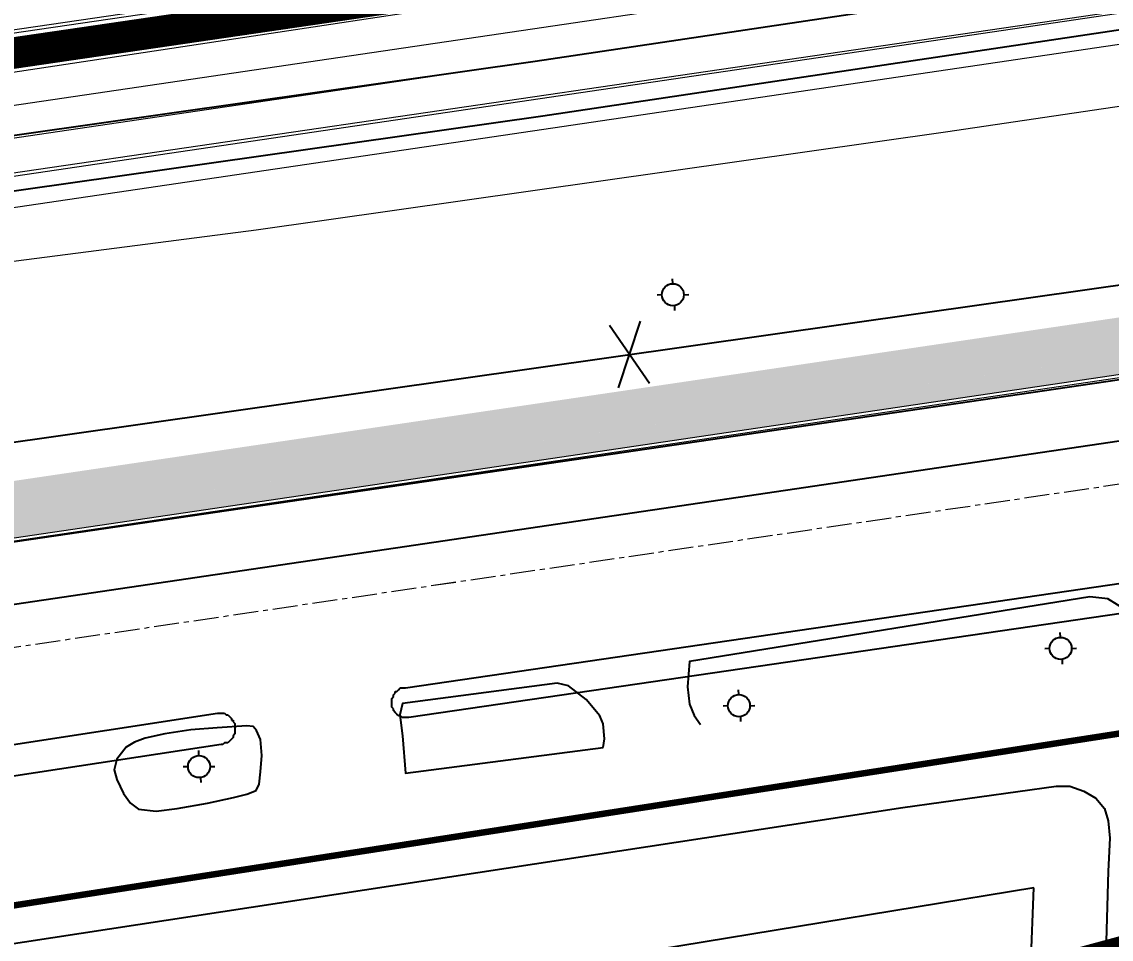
# Model space of a CAD drawing. Header units: metres. Extents: x 2 to 659295185, y -28 to 1124222152.
# Drawn here: x 656946.4 to 657015.6, y 1124103.7 to 1124162 of the extents above; entities that cross this region are included whole.
import ezdxf
from ezdxf.enums import TextEntityAlignment as Align

# ---------------------------------------------------------------- set-up
doc = ezdxf.new("R2010")
doc.units = ezdxf.units.M
doc.header["$MEASUREMENT"] = 0
doc.linetypes.add('CENTER', pattern=[50.8, 31.75, -6.35, 6.35, -6.35])
doc.linetypes.add('DASHED', pattern=[0.75, 0.5, -0.25])
doc.layers.get('0').update_dxf_attribs({"linetype": 'CONTINUOUS'})
for name, color, linetype, lineweight in [("a''brocal", 220, 'CONTINUOUS', 15), ('area verde', 76, 'CONTINUOUS', 13), ('AT', 210, 'CONTINUOUS', 50), ('Canal Drenaje Existente', 162, 'CONTINUOUS', 20), ('Cerca concreto', 12, 'CONTINUOUS', 15), ('eje vial', 1, 'CENTER', 15)]:
    doc.layers.add(name, color=color, linetype=linetype, lineweight=lineweight)
doc.layers.add('AREA ACERA', color=7, linetype='CONTINUOUS', lineweight=15, true_color=0xfbe193)
for name, color, linetype in [('CALLES', 1, 'CONTINUOUS'), ('CANAL', 5, 'CONTINUOUS'), ('CARRET-PAV', 10, 'CONTINUOUS'), ('CERCA', 7, 'CONTINUOUS'), ('CURVAS', 2, 'CONTINUOUS'), ('MANZANA', 30, 'CONTINUOUS'), ('Parcelas', 140, 'CONTINUOUS'), ('POSTE', 2, 'CONTINUOUS')]:
    doc.layers.add(name, color=color, linetype=linetype)
doc.styles.get("Standard").update_dxf_attribs({"font": 'tahoma.ttf'})

# ---------------------------------------------------------------- blocks, each defined once
blk = doc.blocks.new('POSTES')
at = {"layer": 'POSTE', "elevation": 431.35}
for points in [[(657806.936, 1127520.61), (657806.945, 1127520.31)], [(657805.972, 1127519.598), (657806.272, 1127519.606)], [(657807.681, 1127519.598), (657807.981, 1127519.606)], [(657807.075, 1127518.893), (657807.083, 1127518.593)]]:
    blk.add_lwpolyline(points, dxfattribs=at)
at = {"layer": 'POSTE', "color": 2}
blk.add_circle((657806.976, 1127519.601, 425.065), 0.7, dxfattribs=at)
blk = doc.blocks.new('FENCTICK')
for p, q in [((-2, -4), (2, 4)), ((2, -4), (-2, 4))]:
    blk.add_line(p, q)

msp = doc.modelspace()

# ---------------------------------------------------------------- hatches: boundary and pattern name
at = {"layer": 'AREA ACERA'}
h = msp.add_hatch(color=256, dxfattribs=at)
h.dxf.hatch_style = 1
edge = h.paths.add_edge_path()
edge.add_arc((657150.4958, 1124179.2992), 11.8, 61.326602, 71.628646)
edge.add_line((657154.2148, 1124190.4978), (657154.8194, 1124186.3626))
edge.add_arc((657150.6648, 1124179.526), 8, 8.318036, 58.712396, ccw=False)
edge.add_line((657158.5806, 1124180.6834), (657159.2947, 1124175.7994))
edge.add_arc((657151.1809, 1124174.6131), 8.2, -82.385598, 8.318036, ccw=False)
edge.add_line((657152.2675, 1124166.4854), (657089.3771, 1124154.0631))
edge.add_line((657089.3771, 1124154.0631), (656848.5215, 1124118.4421))
edge.add_line((656848.5215, 1124118.4421), (656829.7154, 1124118.7864))
edge.add_line((656829.7154, 1124118.7864), (656803.3272, 1124114.8819))
edge.add_line((656803.3272, 1124114.8819), (656792.7515, 1124110.286))
edge.add_line((656792.7515, 1124110.286), (656773.2782, 1124107.4687))
edge.add_line((656773.2782, 1124107.4687), (656709.1054, 1124100.9354))
edge.add_arc((656708.3816, 1124109.2577), 8.3538, 188.810468, 274.970448, ccw=False)
edge.add_line((656700.1264, 1124107.9782), (656699.3248, 1124113.318))
edge.add_arc((656707.4407, 1124114.5218), 8.2047, 104.783598, 188.437253, ccw=False)
edge.add_line((656705.3472, 1124122.4549), (656705.435, 1124122.4751))
edge.add_line((656705.435, 1124122.4751), (656705.875, 1124122.5731))
edge.add_line((656705.875, 1124122.5731), (656705.3535, 1124126.1395))
edge.add_line((656705.3535, 1124126.1395), (656703.026, 1124125.4692))
edge.add_line((656703.026, 1124125.4692), (656703.1512, 1124124.6076))
edge.add_line((656703.1512, 1124124.6076), (656703.2052, 1124124.2433))
edge.add_arc((656707.4318, 1124114.5262), 10.5965, 113.50694, 188.498578)
edge.add_line((656696.9516, 1124112.9602), (656697.7609, 1124107.5692))
edge.add_arc((656708.422, 1124109.3109), 10.8025, 189.27863, 275.125149)
edge.add_line((656709.3871, 1124098.5516), (656773.5717, 1124105.0862))
edge.add_line((656773.5717, 1124105.0862), (656783.5706, 1124106.5328))
edge.add_line((656783.5706, 1124106.5328), (656790.3959, 1124107.5246))
edge.add_line((656790.3959, 1124107.5246), (656790.5683, 1124106.3327))
edge.add_line((656790.5683, 1124106.3327), (656793.7442, 1124106.7922))
edge.add_line((656793.7442, 1124106.7922), (656804.3252, 1124111.3904))
edge.add_line((656804.3252, 1124111.3904), (656829.9475, 1124115.1815))
edge.add_line((656829.9475, 1124115.1815), (656848.7534, 1124114.8373))
edge.add_line((656848.7534, 1124114.8373), (656851.919, 1124115.3054))
edge.add_line((656851.919, 1124115.3054), (656851.7413, 1124116.5082))
edge.add_line((656851.7413, 1124116.5082), (656945.1331, 1124130.3043))
edge.add_line((656945.1331, 1124130.3043), (657089.7854, 1124151.6974))
edge.add_line((657089.7854, 1124151.6974), (657152.6641, 1124164.1174))
edge.add_arc((657151.1809, 1124174.6131), 10.6, 278.043241, 368.318036)
edge.add_line((657161.6694, 1124176.1466), (657160.9554, 1124181.0306))
edge.add_arc((657150.6648, 1124179.526), 10.4, 8.318036, 56.753639)
edge.add_line((657156.3665, 1124188.2238), (657156.1576, 1124189.6522))
at = {"layer": 'area verde', "linetype": 'Continuous', "lineweight": 0}
msp.add_hatch(color=106, dxfattribs=at).paths.add_polyline_path([(656969.1901, 1124133.8621), (656945.1331, 1124130.3043), (656851.7413, 1124116.5082), (656851.919, 1124115.3054), (656945.3086, 1124129.1172), (656969.3657, 1124132.6751), (657089.9896, 1124150.5146), (657152.8653, 1124162.9339, 0.4147828), (657162.8568, 1124176.3202), (657162.1427, 1124181.2042, 0.237771), (657156.1432, 1124189.7509), (657156.3665, 1124188.2238, -0.2145439), (657160.9554, 1124181.0306), (657161.6694, 1124176.1466, -0.415619), (657152.6641, 1124164.1174), (657089.7854, 1124151.6974)])

# ---------------------------------------------------------------- linework, layer by layer
at = {"layer": "a''brocal", "linetype": 'Continuous', "ltscale": 0.4, "elevation": 433.2399, "flags": 128}
for points in [[(657148.7598, 1124191.173, -0.4142126), (657162.3696, 1124181.0352), (657163.0547, 1124176.3491, -0.4146558), (657152.899, 1124162.7367), (657090.0236, 1124150.3174), (656969.395, 1124132.4772), (656945.3379, 1124128.9193), (656848.7663, 1124114.637), (656829.9603, 1124114.9813), (656804.3807, 1124111.1964), (656793.7993, 1124106.5981), (656783.7711, 1124105.1472), (656773.7429, 1124103.6964), (656740.377, 1124100.2994), (656716.0261, 1124097.8203), (656709.4557, 1124097.1514, -0.3964906), (656696.3496, 1124107.5399), (656695.587, 1124112.7561, -0.4080438), (656705.4395, 1124126.357)], [(657148.7887, 1124190.9751, -0.4142126), (657162.1717, 1124181.0063), (657162.8568, 1124176.3202, -0.4147828), (657152.8653, 1124162.9339), (657089.9896, 1124150.5146), (656969.3657, 1124132.6751), (656945.3086, 1124129.1172), (656848.7534, 1124114.8373), (656829.9475, 1124115.1815), (656804.3252, 1124111.3904), (656793.7442, 1124106.7922), (656783.7425, 1124105.3452), (656773.7184, 1124103.8949), (656740.3567, 1124100.4984), (656716.0058, 1124098.0193), (656709.4371, 1124097.3505, -0.3964504), (656696.5475, 1124107.5689), (656695.7848, 1124112.7853, -0.4079919), (656705.4708, 1124126.1595)]]:
    msp.add_lwpolyline(points, format="xyb", close=True, dxfattribs=at)
at = {"layer": 'AT', "lineweight": 0}
msp.add_line((657824, 1124281), (656677, 1124113), dxfattribs=at)
at = {"layer": 'CANAL', "linetype": 'Continuous', "elevation": -4.3686}
for points in [[(656870.798, 1124143.511), (656928.0295, 1124152.25), (656978.9675, 1124159.488), (657060.1545, 1124171.623), (657163.8285, 1124187.195), (657245.8015, 1124199.296), (657328.0685, 1124211.267), (657376.0395, 1124218.27), (657393.8615, 1124220.8653)], [(656893.9298, 1124143.511), (656928.5387, 1124148.7957), (656979.4712, 1124156.0329), (657060.6732, 1124168.1701), (657164.3428, 1124183.7415), (657246.3079, 1124195.8413), (657328.5729, 1124207.812), (657376.5433, 1124214.8149), (657393.8615, 1124217.3369)], [(656893.9298, 1124143.511), (656928.5387, 1124148.7957), (656979.4712, 1124156.0329), (657060.6732, 1124168.1701), (657164.3428, 1124183.7415), (657246.3079, 1124195.8413), (657328.5729, 1124207.812), (657376.5433, 1124214.8149), (657393.8615, 1124217.3369)]]:
    msp.add_lwpolyline(points, dxfattribs=at)
at = {"layer": 'Canal Drenaje Existente', "color": 5, "elevation": 433.2399, "flags": 128}
for points in [[(657147.4709, 1124190.3147), (657101.1459, 1124183.3727), (657084.748, 1124179.5334), (657055.4499, 1124175.7498), (657028.5884, 1124170.859), (656989.4185, 1124165.3748), (656945.0976, 1124158.6754), (656911.5558, 1124154.9675), (656881.8932, 1124150.1831), (656862.2271, 1124146.7657), (656832.5724, 1124142.1383), (656796.3824, 1124137.6739), (656725.843, 1124125.4245), (656707.7734, 1124123.4128)], [(657147.4709, 1124190.3147), (657101.1459, 1124183.3727), (657084.748, 1124179.5334), (657055.4499, 1124175.7498), (657028.5884, 1124170.859), (656989.4185, 1124165.3748), (656945.0976, 1124158.6754), (656911.5558, 1124154.9675), (656881.8932, 1124150.1831), (656862.2271, 1124146.7657), (656832.5724, 1124142.1383), (656796.3824, 1124137.6739), (656725.843, 1124125.4245), (656707.7734, 1124123.4128)], [(656880.6218, 1124147.0983), (657087.0188, 1124177.5133), (657153.3464, 1124187.2531)], [(656719.1478, 1124121.1323), (656880.6508, 1124144.9993), (657087.3078, 1124175.5263), (657155.2562, 1124185.4184)], [(657156.1786, 1124183.0786), (657087.1158, 1124173.0193), (656881.2178, 1124142.6513), (656719.0638, 1124118.6633)], [(657156.4644, 1124181.133), (657087.5018, 1124171.1253), (656881.4188, 1124140.6683)], [(657005.0329, 1124155.0017), (657157.029, 1124177.4708)], [(657005.0329, 1124155.0017), (657157.029, 1124177.4708)], [(656701.2249, 1124108.7577), (656759.5075, 1124118.3429), (656783.4672, 1124121.6006), (656807.802, 1124125.21), (656836.9752, 1124130.8234), (656866.2748, 1124134.7965), (656896.538, 1124139.3914), (656919.9246, 1124143.4555), (656961.2488, 1124148.7813), (657005.0329, 1124155.0017)], [(656701.2249, 1124108.7577), (656759.5075, 1124118.3429), (656783.4672, 1124121.6006), (656807.802, 1124125.21), (656836.9752, 1124130.8234), (656866.2748, 1124134.7965), (656896.538, 1124139.3914), (656919.9246, 1124143.4555), (656961.2488, 1124148.7813), (657005.0329, 1124155.0017)]]:
    msp.add_lwpolyline(points, dxfattribs=at)
at = {"layer": 'CARRET-PAV', "elevation": 430.4194}
for points in [[(656689.672, 1124092.1125), (656692.5585, 1124091.4933), (656696.0603, 1124091.6455), (656699.2576, 1124092.1019), (656706.1089, 1124093.0148), (656787.0655, 1124105.601), (656928.0285, 1124126.367), (657034.8545, 1124142.029), (657044.6724, 1124143.511)], [(657018.0538, 1124115.9683), (657017.2985, 1124122.65), (657016.5855, 1124124.598), (657015.3527, 1124125.3543), (657014.2055, 1124125.483), (656988.7717, 1124121.3668), (656988.6489, 1124119.7718), (656988.7717, 1124118.6676), (656989.0786, 1124117.9314), (656989.4795, 1124117.362)], [(656983.2925, 1124115.918), (656983.3832, 1124116.4507), (656983.2998, 1124117.4091), (656983.0865, 1124117.929), (656982.2157, 1124118.9509), (656981.0898, 1124119.826), (656980.3755, 1124119.996), (656970.5515, 1124118.697), (656970.3734, 1124117.9925), (656970.5495, 1124116.659), (656970.7486, 1124114.2839), (656983.2925, 1124115.918)], [(656961.2615, 1124113.187), (656961.4499, 1124113.5755), (656961.5333, 1124114.3672), (656961.6167, 1124115.409), (656961.5333, 1124116.409), (656961.2831, 1124116.9924), (656961.0746, 1124117.2424), (656960.6577, 1124117.2841), (656958.7812, 1124117.1591), (656957.1133, 1124117.0341), (656955.4454, 1124116.7841), (656954.1944, 1124116.4924), (656953.5273, 1124116.2424), (656953.0055, 1124115.921), (656952.4014, 1124115.1589), (656952.2346, 1124114.4922), (656952.4014, 1124113.8672), (656952.8184, 1124112.9921), (656953.2771, 1124112.367), (656953.7795, 1124111.999), (656954.9033, 1124111.867), (656956.2376, 1124112.0337), (656958.1558, 1124112.367), (656959.8237, 1124112.7421), (656960.6577, 1124112.9504), (656961.2615, 1124113.187)]]:
    msp.add_lwpolyline(points, dxfattribs=at)
at = {"layer": 'CERCA'}
for points, elevation in [([(657003.611, 1124143.511), (657041.4835, 1124148.887), (657156.7185, 1124166.046), (657310.6855, 1124188.608), (657393.8615, 1124200.9647)], -1.7743), ([(656737.647, 1124104.3815), (656837.7185, 1124119.384), (656944.3435, 1124135.098), (657003.611, 1124143.511)], 430.4194), ([(656737.647, 1124104.3815), (656837.7185, 1124119.384), (656944.3435, 1124135.098), (657003.611, 1124143.511)], 430.4194), ([(656737.647, 1124104.3815), (656837.7185, 1124119.384), (656944.3435, 1124135.098), (657003.611, 1124143.511)], 430.4194), ([(656737.647, 1124104.3815), (656837.7185, 1124119.384), (656944.3435, 1124135.098), (657003.611, 1124143.511)], 430.4194)]:
    msp.add_lwpolyline(points, dxfattribs=dict(at, elevation=elevation))
at = {"layer": 'Cerca concreto', "color": 12, "linetype": 'DASHED', "ltscale": 5, "elevation": 433.2399, "flags": 128}
msp.add_lwpolyline([(656702.1019, 1124124.3768, 2, 2, 0), (657152.7977, 1124190.2711, 0, 0, 0)], format="xyseb", dxfattribs=at)
at = {"layer": 'CURVAS', "lineweight": 0}
msp.add_line((657824, 1124281), (656677, 1124113), dxfattribs=at)
msp.add_lwpolyline([(657455, 1124185), (656200, 1123990), (656283, 1123717), (657209, 1123527), (657217, 1123883), (657420, 1123852), (657455, 1124185)], dxfattribs=at)
at = {"layer": 'CURVAS', "lineweight": 100}
msp.add_lwpolyline([(657455, 1124185), (657420, 1123852), (657217, 1123883), (657217, 1123883), (656283, 1123717), (656200, 1123990), (657455, 1124185)], dxfattribs=at)
at = {"layer": 'eje vial', "ltscale": 0.05, "elevation": 433.2399, "flags": 128}
for points in [[(656645.7168, 1124077.925), (657858.722, 1124257.1442)], [(656645.7168, 1124077.9249), (657858.722, 1124257.144)], [(656645.7168, 1124077.9249), (657858.722, 1124257.144)]]:
    msp.add_lwpolyline(points, dxfattribs=at)
at = {"layer": 'MANZANA', "lineweight": -2}
for p, q in [((656970.7368, 1124119.6887), (657249.7515, 1124160.5204)), ((657250.0895, 1124158.6408), (656970.9595, 1124117.8091)), ((657074.0655, 1124143.9238), (656838.523, 1124109.1508)), ((656970.1844, 1124119.4687), (656970.2998, 1124119.5787)), ((656970.2998, 1124119.5787), (656970.407, 1124119.6887)), ((656970.2998, 1124119.5787), (656970.2998, 1124119.5787)), ((656970.407, 1124119.6887), (656970.5142, 1124119.6887)), ((656970.5142, 1124119.6887), (656970.5142, 1124119.6887)), ((656970.5142, 1124119.6887), (656970.6296, 1124119.6887)), ((656970.6296, 1124119.6887), (656970.7368, 1124119.6887)), ((656969.8628, 1124119.0288), (656969.97, 1124119.1388)), ((656969.8628, 1124118.9188), (656969.8628, 1124119.0288)), ((656969.8628, 1124118.7989), (656969.8628, 1124118.9188)), ((656969.8628, 1124118.9188), (656969.8628, 1124118.9188)), ((656969.97, 1124119.2488), (656970.0772, 1124119.3588)), ((656969.97, 1124119.1388), (656969.97, 1124119.2488)), ((656969.97, 1124119.1388), (656969.97, 1124119.1388)), ((656970.0772, 1124119.3588), (656970.0772, 1124119.4687)), ((656970.0772, 1124119.4687), (656970.1844, 1124119.4687)), ((656970.0772, 1124119.3588), (656970.0772, 1124119.3588)), ((656969.8628, 1124118.6889), (656969.8628, 1124118.7989)), ((656969.8628, 1124118.5789), (656969.8628, 1124118.6889)), ((656969.8628, 1124118.4689), (656969.8628, 1124118.5789)), ((656969.8628, 1124118.5789), (656969.8628, 1124118.5789)), ((656969.97, 1124118.359), (656969.8628, 1124118.4689)), ((656969.9782, 1124118.249), (656969.97, 1124118.359)), ((656970.0854, 1124118.139), (656969.9782, 1124118.249)), ((656969.9782, 1124118.249), (656969.9782, 1124118.249)), ((656725.0189, 1124082.2163), (656958.7969, 1124118.089)), ((656958.7969, 1124118.089), (656958.7969, 1124118.089)), ((656958.7969, 1124118.089), (656958.9123, 1124118.089)), ((656958.9123, 1124118.089), (656959.0195, 1124118.089)), ((656959.0195, 1124118.089), (656959.1267, 1124118.089)), ((656959.1267, 1124118.089), (656959.1267, 1124118.089)), ((656959.1267, 1124118.089), (656959.2339, 1124118.089)), ((656959.2339, 1124118.089), (656959.3493, 1124117.979)), ((656959.3493, 1124117.979), (656959.4565, 1124117.979)), ((656959.4565, 1124117.979), (656959.4565, 1124117.979)), ((656959.4565, 1124117.979), (656959.5637, 1124117.8691)), ((656959.5637, 1124117.8691), (656959.5637, 1124117.8691)), ((656959.5637, 1124117.8691), (656959.6792, 1124117.7591)), ((656959.6792, 1124117.7591), (656959.6792, 1124117.6491)), ((656959.6792, 1124117.6491), (656959.7864, 1124117.6491)), ((656959.7864, 1124117.6491), (656959.7864, 1124117.5391)), ((656959.7864, 1124117.5391), (656959.7864, 1124117.5391)), ((656959.7864, 1124117.5391), (656959.8936, 1124117.4291)), ((656970.1926, 1124118.029), (656970.0854, 1124118.139)), ((656970.0854, 1124118.139), (656970.0854, 1124118.139)), ((656970.3081, 1124117.919), (656970.1926, 1124118.029)), ((656970.1926, 1124118.029), (656970.1926, 1124118.029)), ((656970.4152, 1124117.919), (656970.3081, 1124117.919)), ((656970.5224, 1124117.8091), (656970.4152, 1124117.919)), ((656970.4152, 1124117.919), (656970.4152, 1124117.919)), ((656970.6379, 1124117.8091), (656970.5224, 1124117.8091)), ((656970.7451, 1124117.8091), (656970.6379, 1124117.8091)), ((656970.6379, 1124117.8091), (656970.6379, 1124117.8091)), ((656970.8523, 1124117.8091), (656970.7451, 1124117.8091)), ((656970.9595, 1124117.8091), (656970.8523, 1124117.8091)), ((656970.9595, 1124117.8091), (656970.9595, 1124117.8091)), ((656959.8936, 1124117.4291), (656959.9018, 1124117.3192)), ((656959.9018, 1124117.3192), (656959.9018, 1124117.2092)), ((656959.9018, 1124117.2092), (656959.9018, 1124117.2092)), ((656959.9018, 1124117.2092), (656959.9018, 1124117.0992)), ((656959.9018, 1124117.0992), (656959.9018, 1124116.9892)), ((656959.9018, 1124116.9892), (656959.9018, 1124116.9892)), ((656959.9018, 1124116.9892), (656959.9018, 1124116.8793)), ((656959.9018, 1124116.8793), (656959.9018, 1124116.7693)), ((656959.0277, 1124116.0994), (656725.2416, 1124080.3367)), ((656959.1349, 1124116.0994), (656959.0277, 1124116.0994)), ((656959.2421, 1124116.2094), (656959.1349, 1124116.0994)), ((656959.3576, 1124116.2094), (656959.2421, 1124116.2094)), ((656959.4648, 1124116.2094), (656959.3576, 1124116.2094)), ((656959.3576, 1124116.2094), (656959.3576, 1124116.2094)), ((656959.572, 1124116.3294), (656959.4648, 1124116.2094)), ((656959.6792, 1124116.4393), (656959.572, 1124116.3294)), ((656959.572, 1124116.3294), (656959.572, 1124116.3294)), ((656959.7946, 1124116.5493), (656959.6792, 1124116.4393)), ((656959.6792, 1124116.4393), (656959.6792, 1124116.4393)), ((656959.9018, 1124116.7693), (656959.7946, 1124116.6593)), ((656959.7946, 1124116.6593), (656959.7946, 1124116.6593)), ((656959.7946, 1124116.6593), (656959.7946, 1124116.5493)), ((657002.3267, 1124112.0902), (657012.0733, 1124113.46)), ((657012.0733, 1124113.46), (657012.9473, 1124113.46)), ((657012.9473, 1124113.46), (657013.8296, 1124113.14)), ((657013.8296, 1124113.14), (657014.5965, 1124112.7001)), ((657014.5965, 1124112.7001), (657015.149, 1124112.0402)), ((656932.9049, 1124101.4924), (657002.3267, 1124112.0902)), ((657015.149, 1124112.0402), (657015.3716, 1124111.2604)), ((657015.3716, 1124111.2604), (657015.487, 1124110.1606)), ((657015.487, 1124110.1606), (657015.3798, 1124108.0511)), ((657015.3798, 1124108.0511), (657014.9016, 1124092.1243))]:
    msp.add_line(p, q, dxfattribs=at)
at = {"layer": 'Parcelas', "lineweight": -3}
for p, q in [((657010.6473, 1124106.9984), (656928.4104, 1124093.51)), ((657006.7969, 1124001.0118), (657010.6473, 1124106.9984))]:
    msp.add_line(p, q, dxfattribs=at)

# ---------------------------------------------------------------- block references
at = {"layer": 'CERCA', "xscale": 0.500000000058825, "yscale": 0.500000000058825, "zscale": 0.500000000058825, "rotation": 8.079146657121576}
msp.add_blockref('FENCTICK', (656984.9697, 1124140.8649, 430.4194), dxfattribs=at)
at = {"layer": 'POSTE', "linetype": 'Continuous'}
msp.add_blockref('POSTES', (-819.2522, -3374.9364, -424.4901), dxfattribs=at)
at = {"layer": 'POSTE'}
for p in [(-794.6232, -3397.3976, 6.7983), (-815.0558, -3401.0366, 6.8081), (-849.3496, -3404.9018, 6.5626)]:
    msp.add_blockref('POSTES', p, dxfattribs=at)

# ---------------------------------------------------------------- texts
at = {"layer": 'CALLES', "color": 0}
msp.add_text('CALLE FLORIDA', height=8.5, rotation=87, dxfattribs=at).set_placement((657015.9684, 1124066.7944), align=Align.MIDDLE)

doc.saveas('drawing.dxf')
